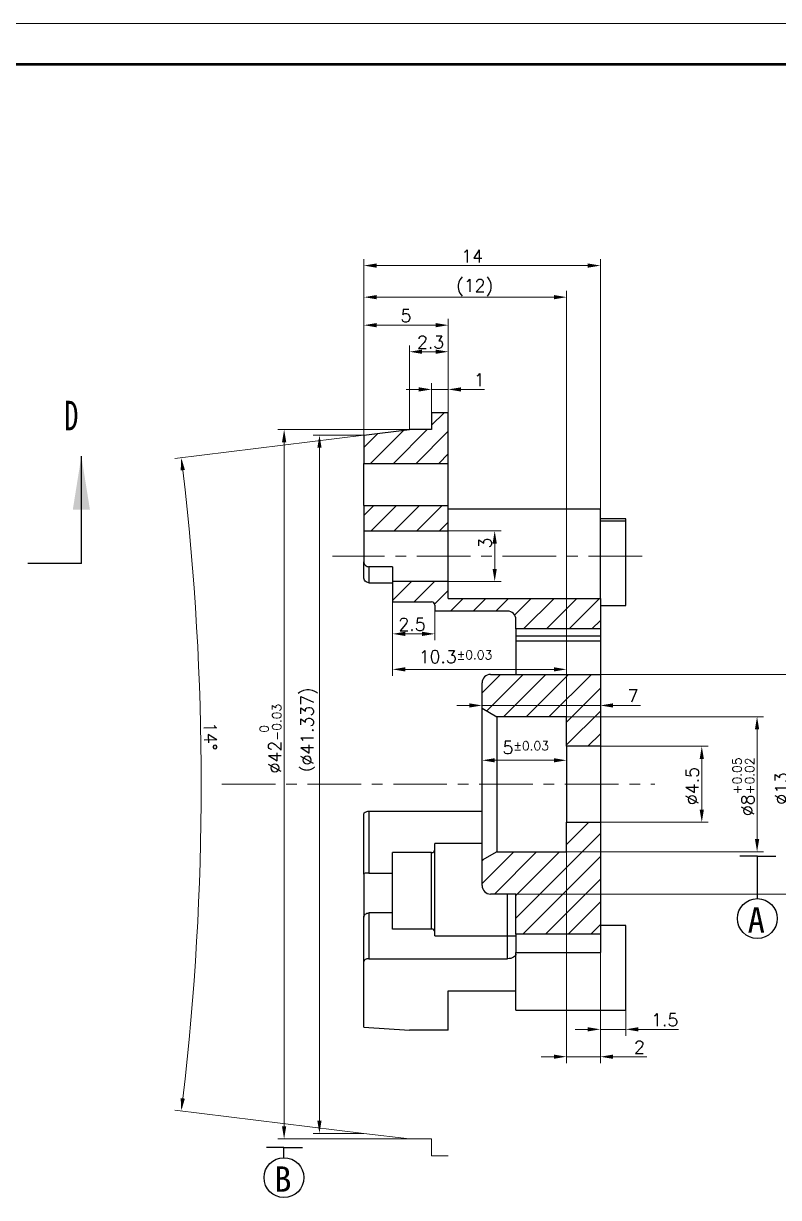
# Model space of a CAD drawing. Header units: millimetres. Extents: x 2517 to 77584, y 486 to 45347.
# Drawn here: x 4100.2 to 4144.8, y 645.1 to 714.6 of the extents above; entities that cross this region are included whole.
import ezdxf

# ---------------------------------------------------------------- set-up
doc = ezdxf.new("R2010")
doc.units = ezdxf.units.MM
doc.linetypes.add('CENTER', pattern=[50.8, 31.75, -6.35, 6.35, -6.35])
doc.linetypes.add('DIVIDE', pattern=[31.75, 12.7, -6.35, 0, -6.35, 0, -6.35])
for name, color, linetype, lineweight in [('中心线', 1, 'CENTER', 9), ('双点划线', 5, 'DIVIDE', 9), ('填充', 3, 'Continuous', 9), ('实线', 7, 'Continuous', 25), ('尺寸标注', 2, 'Continuous', 9), ('引导线', 6, 'Continuous', 9), ('粗实线', 9, 'Continuous', 50)]:
    doc.layers.add(name, color=color, linetype=linetype, lineweight=lineweight)
doc.styles.add('SLDTEXTSTYLE4', font='TXT', dxfattribs={"width": 0.7})
doc.styles.add('st', font='txt.shx')
doc.styles.get("Standard").update_dxf_attribs({"font": 'simfang.ttf'})
doc.dimstyles.new('st0.3', dxfattribs={"dimscale": 0.3, "dimtxt": 2.5, "dimasz": 2.5, "dimexe": 1.25, "dimexo": 0, "dimtad": 1, "dimtoh": 1, "dimdec": 3, "dimdsep": 46, "dimtxsty": 'st', "dimcen": 0, "dimclrd": 256, "dimclre": 256, "dimclrt": 256, "dimadec": 4, "dimazin": 2, "dimtfac": 1, "dimtdec": 3, "dimtmove": 0, "dimatfit": 1, "dimfxl": 1, "dimlwd": -1, "dimlwe": -1, "dimarcsym": 0})
pattern_1 = [(45, (67.207, -420.279), (-0.6735192, 0.6735192), [])]

# ---------------------------------------------------------------- blocks, each defined once
blk = doc.blocks.new('*D220')
at = {"layer": 'Defpoints', "color": 0, "ltscale": 0.1, "transparency": 16777216}
for p in [(4134.299, 671.837), (4134.299, 667.337), (4140.303, 667.337)]:
    blk.add_point(p, dxfattribs=at)
at = {"layer": '尺寸标注', "ltscale": 0.1, "transparency": 16777216}
for p, q in [((4134.299, 671.837), (4140.678, 671.837)), ((4140.303, 671.087), (4140.303, 668.087)), ((4134.299, 667.337), (4140.678, 667.337))]:
    blk.add_line(p, q, dxfattribs=at)
for points in [[(4140.178, 671.087), (4140.428, 671.087), (4140.303, 671.837)], [(4140.178, 668.087), (4140.428, 668.087), (4140.303, 667.337)]]:
    blk.add_solid(points, dxfattribs=at)
at = {"layer": '尺寸标注', "ltscale": 0.1, "transparency": 16777216, "insert": (4139.74, 669.484), "char_height": 0.75, "attachment_point": 5, "rotation": 90, "style": 'st'}
blk.add_mtext('%%c4.5', dxfattribs=at)
blk = doc.blocks.new('*D221')
at = {"layer": 'Defpoints', "color": 0, "ltscale": 0.1, "transparency": 16777216}
for p in [(4132.299, 673.587), (4132.299, 665.587), (4143.575, 665.587)]:
    blk.add_point(p, dxfattribs=at)
at = {"layer": '尺寸标注', "ltscale": 0.1, "transparency": 16777216}
for p, q in [((4132.299, 673.587), (4143.95, 673.587)), ((4143.575, 672.837), (4143.575, 666.337)), ((4132.299, 665.587), (4143.95, 665.587))]:
    blk.add_line(p, q, dxfattribs=at)
for points in [[(4143.45, 672.837), (4143.7, 672.837), (4143.575, 673.587)], [(4143.45, 666.337), (4143.7, 666.337), (4143.575, 665.587)]]:
    blk.add_solid(points, dxfattribs=at)
at = {"layer": '尺寸标注', "ltscale": 0.1, "transparency": 16777216, "insert": (4142.766, 669.434), "char_height": 0.75, "attachment_point": 5, "rotation": 90, "style": 'st'}
blk.add_mtext('%%c8{}{\\H0.71x;\\C3;\\S+0.05^ +0.02;}', dxfattribs=at)
blk = doc.blocks.new('*D222')
at = {"layer": 'Defpoints', "color": 0, "ltscale": 0.1, "transparency": 16777216}
for p in [(4132.299, 665.587), (4134.299, 659.635), (4132.299, 653.457)]:
    blk.add_point(p, dxfattribs=at)
at = {"layer": '尺寸标注', "ltscale": 0.1, "transparency": 16777216}
for p, q in [((4132.299, 665.587), (4132.299, 653.082)), ((4134.299, 659.635), (4134.299, 653.082)), ((4131.549, 653.457), (4130.799, 653.457)), ((4132.299, 653.457), (4134.299, 653.457)), ((4135.049, 653.457), (4137.049, 653.457))]:
    blk.add_line(p, q, dxfattribs=at)
for points in [[(4131.549, 653.582), (4131.549, 653.332), (4132.299, 653.457)], [(4135.049, 653.582), (4135.049, 653.332), (4134.299, 653.457)]]:
    blk.add_solid(points, dxfattribs=at)
at = {"layer": '尺寸标注', "ltscale": 0.1, "transparency": 16777216, "insert": (4136.611, 654.02), "char_height": 0.75, "attachment_point": 5, "style": 'st'}
blk.add_mtext('2', dxfattribs=at)
blk = doc.blocks.new('*D223')
at = {"layer": 'Defpoints', "color": 0, "ltscale": 0.1, "transparency": 16777216}
for p in [(4134.299, 674.253), (4127.299, 674.087), (4134.299, 674.087)]:
    blk.add_point(p, dxfattribs=at)
at = {"layer": '尺寸标注', "ltscale": 0.1, "transparency": 16777216}
for p, q in [((4126.549, 674.253), (4125.799, 674.253)), ((4127.299, 674.087), (4127.299, 674.628)), ((4127.299, 674.253), (4134.299, 674.253)), ((4134.299, 674.087), (4134.299, 674.628)), ((4135.049, 674.253), (4136.674, 674.253))]:
    blk.add_line(p, q, dxfattribs=at)
for points in [[(4126.549, 674.378), (4126.549, 674.128), (4127.299, 674.253)], [(4135.049, 674.378), (4135.049, 674.128), (4134.299, 674.253)]]:
    blk.add_solid(points, dxfattribs=at)
at = {"layer": '尺寸标注', "ltscale": 0.1, "transparency": 16777216, "insert": (4136.236, 674.815), "char_height": 0.75, "attachment_point": 5, "style": 'st'}
blk.add_mtext('7', dxfattribs=at)
blk = doc.blocks.new('*D224')
at = {"layer": 'Defpoints', "color": 0, "ltscale": 0.1, "transparency": 16777216}
for p in [(4127.799, 676.087), (4127.799, 663.087), (4145.581, 663.087)]:
    blk.add_point(p, dxfattribs=at)
at = {"layer": '尺寸标注', "ltscale": 0.1, "transparency": 16777216}
for p, q in [((4127.799, 676.087), (4145.956, 676.087)), ((4145.581, 675.337), (4145.581, 663.837)), ((4127.799, 663.087), (4145.956, 663.087))]:
    blk.add_line(p, q, dxfattribs=at)
for points in [[(4145.456, 675.337), (4145.706, 675.337), (4145.581, 676.087)], [(4145.456, 663.837), (4145.706, 663.837), (4145.581, 663.087)]]:
    blk.add_solid(points, dxfattribs=at)
at = {"layer": '尺寸标注', "ltscale": 0.1, "transparency": 16777216, "insert": (4145.018, 669.337), "char_height": 0.75, "attachment_point": 5, "rotation": 90, "style": 'st'}
blk.add_mtext('%%c13', dxfattribs=at)
blk = doc.blocks.new('*D225')
at = {"layer": 'Defpoints', "color": 0, "ltscale": 0.1, "transparency": 16777216}
for p in [(4127.299, 672.587), (4132.299, 671.837), (4127.299, 671.006)]:
    blk.add_point(p, dxfattribs=at)
at = {"layer": '尺寸标注', "ltscale": 0.1, "transparency": 16777216}
for p, q in [((4127.299, 672.587), (4127.299, 670.631)), ((4132.299, 671.837), (4132.299, 670.631)), ((4131.549, 671.006), (4128.049, 671.006))]:
    blk.add_line(p, q, dxfattribs=at)
for points in [[(4128.049, 671.131), (4128.049, 670.881), (4127.299, 671.006)], [(4131.549, 671.131), (4131.549, 670.881), (4132.299, 671.006)]]:
    blk.add_solid(points, dxfattribs=at)
at = {"layer": '尺寸标注', "ltscale": 0.1, "transparency": 16777216, "insert": (4129.882, 671.756), "char_height": 0.75, "attachment_point": 5, "style": 'st'}
blk.add_mtext('5{}{\\A0;{\\H1.5x;}{\\A2;\\H0.71x;\\C3;%%p0.03}}', dxfattribs=at)
blk = doc.blocks.new('*D226')
at = {"layer": 'Defpoints', "color": 0, "ltscale": 0.1, "transparency": 16777216}
for p in [(4121.999, 680.387), (4132.299, 676.389), (4132.299, 673.587)]:
    blk.add_point(p, dxfattribs=at)
at = {"layer": '尺寸标注', "ltscale": 0.1, "transparency": 16777216}
for p, q in [((4121.999, 680.387), (4121.999, 676.014)), ((4122.749, 676.389), (4131.549, 676.389)), ((4132.299, 673.587), (4132.299, 676.764))]:
    blk.add_line(p, q, dxfattribs=at)
for points in [[(4122.749, 676.514), (4122.749, 676.264), (4121.999, 676.389)], [(4131.549, 676.514), (4131.549, 676.264), (4132.299, 676.389)]]:
    blk.add_solid(points, dxfattribs=at)
at = {"layer": '尺寸标注', "ltscale": 0.1, "transparency": 16777216, "insert": (4125.725, 677.139), "char_height": 0.75, "attachment_point": 5, "style": 'st'}
blk.add_mtext('10.3{}{\\A0;{\\H1.5x;}{\\A2;\\H0.71x;\\C3;%%p0.03}}', dxfattribs=at)
blk = doc.blocks.new('*D228')
at = {"layer": 'Defpoints', "color": 0, "ltscale": 0.1, "transparency": 16777216}
for p in [(4115.581, 690.587), (4122.999, 690.587), (4122.999, 648.587)]:
    blk.add_point(p, dxfattribs=at)
at = {"layer": '尺寸标注', "ltscale": 0.1, "transparency": 16777216}
for p, q in [((4122.999, 690.587), (4115.206, 690.587)), ((4115.581, 649.337), (4115.581, 689.837)), ((4122.999, 648.587), (4115.206, 648.587))]:
    blk.add_line(p, q, dxfattribs=at)
for points in [[(4115.456, 689.837), (4115.706, 689.837), (4115.581, 690.587)], [(4115.456, 649.337), (4115.706, 649.337), (4115.581, 648.587)]]:
    blk.add_solid(points, dxfattribs=at)
at = {"layer": '尺寸标注', "ltscale": 0.1, "transparency": 16777216, "insert": (4114.772, 672.29), "char_height": 0.75, "attachment_point": 5, "rotation": 90, "style": 'st'}
blk.add_mtext('%%c42{}{\\H0.71x;\\C3;\\S 0^ -0.03;}', dxfattribs=at)
blk = doc.blocks.new('*D229')
at = {"layer": 'Defpoints', "color": 0, "ltscale": 0.1, "transparency": 16777216}
for p in [(4117.672, 690.256), (4120.299, 690.256), (4120.299, 648.919)]:
    blk.add_point(p, dxfattribs=at)
at = {"layer": '尺寸标注', "ltscale": 0.1, "transparency": 16777216}
for p, q in [((4120.299, 690.256), (4117.297, 690.256)), ((4117.672, 649.669), (4117.672, 689.506)), ((4120.299, 648.919), (4117.297, 648.919))]:
    blk.add_line(p, q, dxfattribs=at)
for points in [[(4117.547, 689.506), (4117.797, 689.506), (4117.672, 690.256)], [(4117.547, 649.669), (4117.797, 649.669), (4117.672, 648.919)]]:
    blk.add_solid(points, dxfattribs=at)
at = {"layer": '尺寸标注', "ltscale": 0.1, "transparency": 16777216, "insert": (4117.064, 672.499), "char_height": 0.75, "attachment_point": 5, "rotation": 90, "style": 'st'}
blk.add_mtext('（%%c41.337)', dxfattribs=at)
blk = doc.blocks.new('*D230')
at = {"layer": 'Defpoints', "color": 0, "ltscale": 0.1, "transparency": 16777216}
for p in [(4120.299, 690.256), (4122.999, 690.587), (4110.544, 663.126), (4120.299, 648.919), (4122.999, 648.587)]:
    blk.add_point(p, dxfattribs=at)
at = {"layer": '尺寸标注', "ltscale": 0.1, "transparency": 16777216}
for p, q in [((4120.299, 690.256), (4109.12, 688.883)), ((4120.299, 648.919), (4109.12, 650.291))]:
    blk.add_line(p, q, dxfattribs=at)
blk.add_arc((3951.967, 669.587), 158.708, 353.27076, 6.72924, dxfattribs=at)
for points in [[(4109.458, 688.169), (4109.706, 688.199), (4109.493, 688.929)], [(4109.706, 650.975), (4109.458, 651.005), (4109.493, 650.246)]]:
    blk.add_solid(points, dxfattribs=at)
at = {"layer": '尺寸标注', "ltscale": 0.1, "transparency": 16777216, "insert": (4111.213, 672.43), "char_height": 0.75, "attachment_point": 5, "rotation": 271.02289, "style": 'st'}
blk.add_mtext('14°', dxfattribs=at)
blk = doc.blocks.new('*D246')
at = {"layer": 'Defpoints', "color": 0, "ltscale": 0.1, "transparency": 16777216}
for p in [(4121.999, 680.387), (4124.499, 679.837), (4124.499, 678.491)]:
    blk.add_point(p, dxfattribs=at)
at = {"layer": '尺寸标注', "ltscale": 0.1, "transparency": 16777216}
for p, q in [((4121.999, 680.387), (4121.999, 678.116)), ((4124.499, 679.837), (4124.499, 678.116)), ((4122.749, 678.491), (4123.749, 678.491))]:
    blk.add_line(p, q, dxfattribs=at)
for points in [[(4122.749, 678.616), (4122.749, 678.366), (4121.999, 678.491)], [(4123.749, 678.616), (4123.749, 678.366), (4124.499, 678.491)]]:
    blk.add_solid(points, dxfattribs=at)
at = {"layer": '尺寸标注', "ltscale": 0.1, "transparency": 16777216, "insert": (4123.152, 679.054), "char_height": 0.75, "attachment_point": 5, "style": 'st'}
blk.add_mtext('2.5', dxfattribs=at)
blk = doc.blocks.new('*D250')
at = {"layer": 'Defpoints', "color": 0, "ltscale": 0.1, "transparency": 16777216}
for p in [(4125.299, 684.587), (4125.299, 681.587), (4128.044, 681.587)]:
    blk.add_point(p, dxfattribs=at)
at = {"layer": '尺寸标注', "ltscale": 0.1, "transparency": 16777216}
for p, q in [((4125.299, 684.587), (4128.419, 684.587)), ((4128.044, 683.837), (4128.044, 682.337)), ((4125.299, 681.587), (4128.419, 681.587))]:
    blk.add_line(p, q, dxfattribs=at)
for points in [[(4127.919, 683.837), (4128.169, 683.837), (4128.044, 684.587)], [(4127.919, 682.337), (4128.169, 682.337), (4128.044, 681.587)]]:
    blk.add_solid(points, dxfattribs=at)
at = {"layer": '尺寸标注', "ltscale": 0.1, "transparency": 16777216, "insert": (4127.482, 683.864), "char_height": 0.75, "attachment_point": 5, "rotation": 90, "style": 'st'}
blk.add_mtext('3', dxfattribs=at)
blk = doc.blocks.new('*D257')
at = {"layer": 'Defpoints', "color": 0, "ltscale": 0.1, "transparency": 16777216}
for p in [(4124.299, 692.964), (4124.299, 691.587), (4125.299, 691.587)]:
    blk.add_point(p, dxfattribs=at)
at = {"layer": '尺寸标注', "ltscale": 0.1, "transparency": 16777216}
for p, q in [((4124.299, 691.587), (4124.299, 693.339)), ((4125.299, 691.587), (4125.299, 693.339)), ((4123.549, 692.964), (4122.799, 692.964)), ((4124.299, 692.964), (4125.299, 692.964)), ((4126.049, 692.964), (4127.441, 692.964))]:
    blk.add_line(p, q, dxfattribs=at)
for points in [[(4123.549, 693.089), (4123.549, 692.839), (4124.299, 692.964)], [(4126.049, 693.089), (4126.049, 692.839), (4125.299, 692.964)]]:
    blk.add_solid(points, dxfattribs=at)
at = {"layer": '尺寸标注', "ltscale": 0.1, "transparency": 16777216, "insert": (4127.128, 693.527), "char_height": 0.75, "attachment_point": 5, "style": 'st'}
blk.add_mtext('1', dxfattribs=at)
blk = doc.blocks.new('*D258')
at = {"layer": 'Defpoints', "color": 0, "ltscale": 0.1, "transparency": 16777216}
for p in [(4122.999, 695.195), (4125.299, 691.587), (4122.999, 690.587)]:
    blk.add_point(p, dxfattribs=at)
at = {"layer": '尺寸标注', "ltscale": 0.1, "transparency": 16777216}
for p, q in [((4122.999, 690.587), (4122.999, 695.57)), ((4124.549, 695.195), (4123.749, 695.195)), ((4125.299, 691.587), (4125.299, 695.57))]:
    blk.add_line(p, q, dxfattribs=at)
for points in [[(4123.749, 695.32), (4123.749, 695.07), (4122.999, 695.195)], [(4124.549, 695.32), (4124.549, 695.07), (4125.299, 695.195)]]:
    blk.add_solid(points, dxfattribs=at)
at = {"layer": '尺寸标注', "ltscale": 0.1, "transparency": 16777216, "insert": (4124.25, 695.758), "char_height": 0.75, "attachment_point": 5, "style": 'st'}
blk.add_mtext('2.3', dxfattribs=at)
blk = doc.blocks.new('*D259')
at = {"layer": 'Defpoints', "color": 0, "ltscale": 0.1, "transparency": 16777216}
for p in [(4120.299, 698.426), (4120.299, 690.256), (4132.299, 671.837)]:
    blk.add_point(p, dxfattribs=at)
at = {"layer": '尺寸标注', "ltscale": 0.1, "transparency": 16777216}
for p, q in [((4120.299, 690.256), (4120.299, 698.801)), ((4132.299, 671.837), (4132.299, 698.801)), ((4131.549, 698.426), (4121.049, 698.426))]:
    blk.add_line(p, q, dxfattribs=at)
for points in [[(4121.049, 698.551), (4121.049, 698.301), (4120.299, 698.426)], [(4131.549, 698.551), (4131.549, 698.301), (4132.299, 698.426)]]:
    blk.add_solid(points, dxfattribs=at)
at = {"layer": '尺寸标注', "ltscale": 0.1, "transparency": 16777216, "insert": (4126.856, 698.989), "char_height": 0.75, "attachment_point": 5, "style": 'st'}
blk.add_mtext('(12)', dxfattribs=at)
blk = doc.blocks.new('*D260')
at = {"layer": 'Defpoints', "color": 0, "ltscale": 0.1, "transparency": 16777216}
for p in [(4134.299, 700.296), (4120.299, 690.256), (4134.299, 685.897)]:
    blk.add_point(p, dxfattribs=at)
at = {"layer": '尺寸标注', "ltscale": 0.1, "transparency": 16777216}
for p, q in [((4120.299, 690.256), (4120.299, 700.671)), ((4134.299, 685.897), (4134.299, 700.671)), ((4121.049, 700.296), (4133.549, 700.296))]:
    blk.add_line(p, q, dxfattribs=at)
for points in [[(4121.049, 700.421), (4121.049, 700.171), (4120.299, 700.296)], [(4133.549, 700.421), (4133.549, 700.171), (4134.299, 700.296)]]:
    blk.add_solid(points, dxfattribs=at)
at = {"layer": '尺寸标注', "ltscale": 0.1, "transparency": 16777216, "insert": (4126.712, 700.859), "char_height": 0.75, "attachment_point": 5, "style": 'st'}
blk.add_mtext('14', dxfattribs=at)
blk = doc.blocks.new('*D261')
at = {"layer": 'Defpoints', "color": 0, "ltscale": 0.1, "transparency": 16777216}
for p in [(4134.299, 659.635), (4135.799, 656.219), (4134.299, 655.076)]:
    blk.add_point(p, dxfattribs=at)
at = {"layer": '尺寸标注', "ltscale": 0.1, "transparency": 16777216}
for p, q in [((4134.299, 659.635), (4134.299, 654.701)), ((4135.799, 656.219), (4135.799, 654.701)), ((4133.549, 655.076), (4132.799, 655.076)), ((4134.299, 655.076), (4135.799, 655.076)), ((4136.549, 655.076), (4138.924, 655.076))]:
    blk.add_line(p, q, dxfattribs=at)
for points in [[(4133.549, 655.201), (4133.549, 654.951), (4134.299, 655.076)], [(4136.549, 655.201), (4136.549, 654.951), (4135.799, 655.076)]]:
    blk.add_solid(points, dxfattribs=at)
at = {"layer": '尺寸标注', "ltscale": 0.1, "transparency": 16777216, "insert": (4138.111, 655.638), "char_height": 0.75, "attachment_point": 5, "style": 'st'}
blk.add_mtext('1.5', dxfattribs=at)
blk = doc.blocks.new('*D280')
at = {"layer": 'Defpoints', "color": 0, "ltscale": 0.1, "transparency": 16777216}
for p in [(4120.299, 696.767), (4125.299, 691.587), (4120.299, 690.256)]:
    blk.add_point(p, dxfattribs=at)
at = {"layer": '尺寸标注', "ltscale": 0.1, "transparency": 16777216}
for p, q in [((4120.299, 690.256), (4120.299, 697.142)), ((4124.549, 696.767), (4121.049, 696.767)), ((4125.299, 691.587), (4125.299, 697.142))]:
    blk.add_line(p, q, dxfattribs=at)
for points in [[(4121.049, 696.892), (4121.049, 696.642), (4120.299, 696.767)], [(4124.549, 696.892), (4124.549, 696.642), (4125.299, 696.767)]]:
    blk.add_solid(points, dxfattribs=at)
at = {"layer": '尺寸标注', "ltscale": 0.1, "transparency": 16777216, "insert": (4122.792, 697.33), "char_height": 0.75, "attachment_point": 5, "style": 'st'}
blk.add_mtext('5', dxfattribs=at)

msp = doc.modelspace()

# ---------------------------------------------------------------- hatches: boundary and pattern name
at = {"layer": '填充'}
h = msp.add_hatch(dxfattribs=at)
h.set_pattern_fill('ANSI31', color=256, scale=0.3, style=0)
h.set_pattern_definition(pattern_1)
h.paths.add_polyline_path([(4120.2986, 688.5872), (4125.2986, 688.5872), (4125.2986, 691.5872), (4124.2986, 691.5872), (4124.2986, 690.5872), (4122.9986, 690.5872), (4120.2986, 690.2557)], flags=0)
h = msp.add_hatch(dxfattribs=at)
h.set_pattern_fill('ANSI31', color=256, scale=0.3, style=0)
h.set_pattern_definition(pattern_1)
h.paths.add_polyline_path([(4125.2986, 686.0872), (4120.2986, 686.0872), (4120.2986, 684.5872), (4125.2986, 684.5872)], flags=0)
h = msp.add_hatch(dxfattribs=at)
h.set_pattern_fill('ANSI31', color=256, scale=0.3, style=0)
h.set_pattern_definition(pattern_1)
edge = h.paths.add_edge_path(flags=0)
edge.add_line((4129.2986, 678.7872), (4134.2986, 678.7872))
edge.add_line((4134.2986, 678.7872), (4134.2986, 680.5872))
edge.add_line((4134.2986, 680.5872), (4125.2986, 680.5872))
edge.add_line((4125.2986, 680.5872), (4125.2986, 681.5872))
edge.add_line((4125.2986, 681.5872), (4121.9986, 681.5872))
edge.add_line((4121.9986, 681.5872), (4121.9986, 680.3872))
edge.add_line((4121.9986, 680.3872), (4124.2986, 680.3872))
edge.add_arc((4124.2986, 680.1872), 0.2, 0, 90, ccw=False)
edge.add_line((4124.4986, 680.1872), (4124.4986, 679.8372))
edge.add_line((4124.4986, 679.8372), (4128.7986, 679.8372))
edge.add_arc((4128.7986, 679.3372), 0.5, 0, 90, ccw=False)
edge.add_line((4129.2986, 679.3372), (4129.2986, 678.7872))
h = msp.add_hatch(dxfattribs=at)
h.set_pattern_fill('ANSI31', color=256, scale=0.3, style=0)
h.set_pattern_definition([(45, (67.207, -420.254), (-0.6735192, 0.6735192), [])])
edge = h.paths.add_edge_path()
edge.add_line((4134.2986, 671.8435), (4134.2986, 676.0872))
edge.add_line((4134.2986, 676.0872), (4127.7986, 676.0872))
edge.add_arc((4127.9109, 675.4139), 0.6826, 99.473255, 206.227382)
edge.add_line((4127.2986, 675.1122), (4127.2986, 674.0872))
edge.add_line((4127.2986, 674.0872), (4128.1646, 673.5872))
edge.add_line((4128.1646, 673.5872), (4132.2986, 673.5747))
edge.add_line((4132.2986, 673.5747), (4132.2986, 671.831))
edge.add_line((4132.2986, 671.831), (4134.2986, 671.8435))
h = msp.add_hatch(dxfattribs=at)
h.set_pattern_fill('ANSI31', color=256, scale=0.3, style=0)
h.set_pattern_definition([(45, (67.207, -420.779), (-0.6735192, 0.6735192), [])])
edge = h.paths.add_edge_path()
edge.add_line((4129.2986, 660.7197), (4134.2986, 660.7197))
edge.add_line((4134.2986, 660.7197), (4134.2986, 667.3372))
edge.add_line((4134.2986, 667.3372), (4132.2986, 667.3372))
edge.add_line((4132.2986, 667.3372), (4132.2986, 665.5872))
edge.add_line((4132.2986, 665.5872), (4128.1646, 665.5872))
edge.add_line((4128.1646, 665.5872), (4127.2986, 665.0872))
edge.add_line((4127.2986, 665.0872), (4127.2986, 663.5872))
edge.add_arc((4127.7986, 663.5872), 0.5, 180, 270)
edge.add_line((4127.7986, 663.0872), (4129.2986, 663.0872))
edge.add_line((4129.2986, 663.0872), (4129.2986, 660.7197))

# ---------------------------------------------------------------- linework, layer by layer
at = {"layer": '中心线', "ltscale": 0.1}
for p, q in [((4136.771, 683.0872), (4118.437, 683.0872)), ((4111.886, 669.5872), (4137.5248, 669.5872))]:
    msp.add_line(p, q, dxfattribs=at)
at = {"layer": '双点划线'}
for p, q in [((4120.2986, 648.9187), (4122.9986, 648.5872)), ((4124.2986, 648.5872), (4122.9986, 648.5872)), ((4124.2986, 647.5872), (4124.2986, 648.5872)), ((4125.2986, 647.5872), (4124.2986, 647.5872))]:
    msp.add_line(p, q, dxfattribs=at)
at = {"layer": '实线'}
for p, q in [((4124.2986, 691.5872), (4124.2986, 690.5872)), ((4125.2986, 691.5872), (4124.2986, 691.5872)), ((4125.2986, 688.5872), (4125.2986, 691.5872)), ((4120.2986, 690.2557), (4122.9986, 690.5872)), ((4120.2986, 690.2557), (4120.2986, 688.5872)), ((4124.2986, 690.5872), (4122.9986, 690.5872)), ((4103.5794, 682.6639), (4103.5794, 689.0139)), ((4120.2986, 688.5872), (4125.2986, 688.5872)), ((4120.2986, 688.3872), (4120.2986, 688.5872)), ((4120.2986, 686.0914), (4120.2986, 688.3872)), ((4125.2986, 688.3872), (4125.2986, 688.5872)), ((4125.2986, 686.0914), (4125.2986, 688.3872)), ((4120.2986, 686.0914), (4125.2986, 686.0914)), ((4120.2986, 686.0872), (4120.2986, 686.0914)), ((4120.2986, 686.0872), (4120.2986, 684.5872)), ((4120.2986, 686.0872), (4125.2986, 686.0872)), ((4125.2986, 686.0914), (4125.2986, 686.0872)), ((4125.2986, 684.5872), (4125.2986, 686.0872)), ((4125.2986, 685.8967), (4134.2986, 685.8967)), ((4134.2986, 683.0872), (4134.2986, 685.8967)), ((4135.7986, 685.3114), (4134.2986, 685.3114)), ((4135.7986, 685.1639), (4134.2986, 685.1639)), ((4135.7986, 685.1639), (4135.7986, 685.3114)), ((4135.7986, 680.1639), (4135.7986, 685.1639)), ((4120.2986, 684.5872), (4125.2986, 684.5872)), ((4120.2986, 684.5872), (4120.2986, 682.7562)), ((4125.2986, 681.5872), (4125.2986, 684.5872)), ((4103.5794, 682.6639), (4100.4044, 682.6639)), ((4120.2986, 681.8409), (4120.2986, 682.7562)), ((4134.2986, 680.5872), (4134.2986, 683.0872)), ((4121.9986, 682.4651), (4120.5986, 682.4651)), ((4120.5986, 682.4651), (4120.5986, 681.5159)), ((4121.9986, 682.4651), (4121.9986, 681.5872)), ((4120.5986, 681.5159), (4121.9986, 681.5159)), ((4121.9986, 681.5872), (4121.9986, 680.3872)), ((4125.2986, 681.5872), (4121.9986, 681.5872)), ((4125.2986, 680.5872), (4125.2986, 681.5872)), ((4125.2986, 680.5872), (4134.2986, 680.5872)), ((4134.2986, 680.5872), (4134.2986, 678.7872)), ((4121.9986, 680.3872), (4124.2986, 680.3872)), ((4124.4986, 680.1872), (4124.4986, 679.8372)), ((4128.7986, 679.8372), (4124.4986, 679.8372)), ((4134.2986, 680.1639), (4135.7986, 680.1639)), ((4129.2986, 678.7872), (4129.2986, 679.3372)), ((4134.2986, 678.7872), (4129.2986, 678.7872)), ((4129.2986, 678.7872), (4129.2986, 678.3537)), ((4134.2986, 678.7872), (4134.2986, 678.3537)), ((4134.2986, 678.3537), (4129.2986, 678.3537)), ((4129.2986, 678.3537), (4129.2986, 678.0678)), ((4134.2986, 678.0678), (4129.2986, 678.0678)), ((4129.2986, 678.0678), (4129.2986, 676.0872)), ((4134.2986, 678.3537), (4134.2986, 678.0678)), ((4134.2986, 678.0678), (4134.2986, 676.0872)), ((4127.7986, 676.0872), (4134.2986, 676.0872)), ((4134.2986, 676.0872), (4134.2986, 671.8372)), ((4127.2986, 674.0872), (4127.2986, 675.5872)), ((4127.2986, 674.0872), (4128.1646, 673.5872)), ((4127.2986, 665.0872), (4127.2986, 674.0872)), ((4132.2986, 673.5872), (4128.1646, 673.5872)), ((4128.1646, 673.5872), (4128.1646, 665.5872)), ((4132.2986, 671.8372), (4132.2986, 673.5872)), ((4134.2986, 671.8372), (4132.2986, 671.8372)), ((4132.2986, 671.8372), (4132.2986, 667.3372)), ((4134.2986, 671.8372), (4134.2986, 667.3372)), ((4120.2986, 664.2697), (4120.2986, 667.8259)), ((4120.5986, 667.9884), (4120.5986, 664.3303)), ((4120.5986, 667.9884), (4127.2986, 667.9884)), ((4132.2986, 667.3372), (4134.2986, 667.3372)), ((4132.2986, 665.5872), (4132.2986, 667.3372)), ((4134.2986, 667.3372), (4134.2986, 660.7197)), ((4127.2986, 666.0872), (4124.4986, 666.0872)), ((4124.4986, 660.6053), (4124.4986, 666.0872)), ((4124.2986, 665.5372), (4121.9986, 665.5372)), ((4121.9986, 661.0107), (4121.9986, 665.5372)), ((4124.2986, 661.0107), (4124.2986, 665.5372)), ((4128.1646, 665.5872), (4127.2986, 665.0872)), ((4128.1646, 665.5872), (4132.2986, 665.5872)), ((4127.2986, 663.5872), (4127.2986, 665.0872)), ((4120.2986, 664.2697), (4120.2986, 661.7269)), ((4120.5986, 664.3303), (4121.9986, 664.3303)), ((4129.2986, 663.0872), (4127.7986, 663.0872)), ((4128.7986, 660.6053), (4128.7986, 663.0872)), ((4129.2986, 660.7197), (4129.2986, 663.0872)), ((4120.5986, 661.9662), (4120.5986, 659.2574)), ((4121.9986, 661.9662), (4120.5986, 661.9662)), ((4120.2986, 659.0949), (4120.2986, 661.7357)), ((4135.7986, 661.2187), (4134.2986, 661.2187)), ((4135.7986, 656.2187), (4135.7986, 661.2187)), ((4124.2986, 661.0107), (4121.9986, 661.0107)), ((4124.4986, 660.6053), (4128.7986, 660.6053)), ((4128.7986, 659.2574), (4128.7986, 660.6053)), ((4134.2986, 660.7197), (4129.2986, 660.7197)), ((4129.2986, 660.7197), (4129.2986, 659.6345)), ((4134.2986, 660.7197), (4134.2986, 659.6345)), ((4120.2986, 655.1996), (4120.2986, 659.0949)), ((4120.5986, 659.2574), (4128.7986, 659.2574)), ((4129.2986, 659.6345), (4134.2986, 659.6345)), ((4129.2986, 656.2187), (4129.2986, 659.6345)), ((4125.2986, 657.3662), (4129.2986, 657.3662)), ((4125.2986, 655.0287), (4125.2986, 657.3662)), ((4129.2986, 656.2187), (4135.7986, 656.2187)), ((4120.2986, 655.1996), (4122.9986, 655.0287)), ((4125.2986, 655.0287), (4122.9986, 655.0287))]:
    msp.add_line(p, q, dxfattribs=at)
at = {"layer": '实线', "color": 1, "ltscale": 0.1}
for p, q in [((4143.591, 665.3325), (4142.5629, 665.3325)), ((4143.591, 662.816), (4143.591, 665.3325)), ((4143.591, 665.3325), (4144.6864, 665.3325)), ((4115.5696, 648.0908), (4114.5416, 648.0908)), ((4115.5696, 647.4758), (4115.5696, 648.0908)), ((4115.5696, 648.0908), (4116.665, 648.0908))]:
    msp.add_line(p, q, dxfattribs=at)
for centre in [(4143.591, 661.6379), (4115.5696, 646.2977)]:
    msp.add_circle(centre, 1.1781, dxfattribs=at)
at = {"layer": '实线'}
for centre, radius, start, end in [((4124.2986, 680.1872), 0.2, 0, 90), ((4128.7986, 679.3372), 0.5, 0, 90), ((4127.7986, 675.5872), 0.5, 90, 180), ((4124.2986, 665.7372), 0.2, 270, 0), ((4127.7986, 663.5872), 0.5, 180, 270)]:
    msp.add_arc(centre, radius, start, end, dxfattribs=at)
for points, knots in [([(4120.2986, 682.7562), (4120.2986, 682.678), (4120.331, 682.6035), (4120.4407, 682.497), (4120.5184, 682.4651), (4120.5986, 682.4651)], [0, 0, 0, 0, 0.5, 0.5, 1, 1, 1, 1]), ([(4120.5986, 681.5159), (4120.516, 681.5159), (4120.4365, 681.5547), (4120.3283, 681.6767), (4120.2986, 681.7585), (4120.2986, 681.8409)], [0, 0, 0, 0, 0.5, 0.5, 1, 1, 1, 1]), ([(4120.2986, 667.8259), (4120.2986, 667.8672), (4120.3277, 667.9076), (4120.4367, 667.9691), (4120.5158, 667.9884), (4120.5986, 667.9884)], [0, 0, 0, 0, 0.5, 0.5, 1, 1, 1, 1]), ([(4120.5986, 664.3303), (4120.5184, 664.3303), (4120.4408, 664.3276), (4120.3311, 664.3097), (4120.2986, 664.2935), (4120.2986, 664.2697)], [0, 0, 0, 0, 0.5, 0.5, 1, 1, 1, 1]), ([(4120.2986, 661.7357), (4120.2986, 661.7901), (4120.331, 661.8485), (4120.4407, 661.9371), (4120.5184, 661.9662), (4120.5986, 661.9662)], [0, 0, 0, 0, 0.5, 0.5, 1, 1, 1, 1]), ([(4124.4986, 660.8613), (4124.4986, 660.9004), (4124.477, 660.9389), (4124.4033, 660.9943), (4124.3515, 661.0107), (4124.2986, 661.0107)], [0, 0, 0, 0, 0.5, 0.5, 1, 1, 1, 1]), ([(4128.7986, 660.6053), (4128.8768, 660.6053), (4128.9523, 660.6054), (4129.081, 660.6066), (4129.1339, 660.6078), (4129.2597, 660.6147), (4129.2986, 660.6238), (4129.2986, 660.6372)], [0, 0, 0, 0, 0.25, 0.25, 0.5, 0.5, 1, 1, 1, 1]), ([(4120.5986, 659.2574), (4120.516, 659.2574), (4120.4365, 659.238), (4120.3283, 659.177), (4120.2986, 659.1361), (4120.2986, 659.0949)], [0, 0, 0, 0, 0.5, 0.5, 1, 1, 1, 1]), ([(4129.2986, 659.5298), (4129.2986, 659.4608), (4129.2508, 659.393), (4129.0692, 659.2897), (4128.937, 659.2574), (4128.7986, 659.2574)], [0, 0, 0, 0, 0.5, 0.5, 1, 1, 1, 1])]:
    msp.add_open_spline(points, degree=3, knots=knots, dxfattribs=at)
msp.add_solid([(4103.5794, 689.0139), (4103.0714, 685.8389), (4104.0874, 685.8389)], dxfattribs=at)
at = {"layer": '引导线'}
msp.add_line((4032.1107, 714.6299), (4233.7268, 714.6299), dxfattribs=at)
at = {"layer": '粗实线'}
msp.add_line((4044.1116, 712.2297), (4231.3266, 712.2297), dxfattribs=at)

# ---------------------------------------------------------------- texts
at = {"layer": '实线', "insert": (4102.5702, 692.2912), "char_height": 1.75, "attachment_point": 1, "style": 'SLDTEXTSTYLE4'}
msp.add_mtext('D', dxfattribs=at)
at = {"layer": '实线', "color": 1, "char_height": 1.5, "width": 2.977465, "attachment_point": 5}
for s, insert in [('A', (4143.5283, 661.5537)), ('B', (4115.5069, 646.2135))]:
    msp.add_mtext(s, dxfattribs=dict(at, insert=insert))

# ---------------------------------------------------------------- dimensions: what is measured, and where the dimension line sits
at = {"layer": '尺寸标注', "ltscale": 0.1}
for base, p1, p2, picture, middle in [((4134.2986, 700.2962), (4120.2986, 690.2557), (4134.2986, 685.8967), '*D260', (4126.7121, 700.2962)), ((4120.2986, 696.7673), (4125.2986, 691.5872), (4120.2986, 690.2557), '*D280', (4122.7918, 696.7673)), ((4122.9986, 695.1952), (4125.2986, 691.5872), (4122.9986, 690.5872), '*D258', (4124.2499, 695.1952)), ((4124.2986, 692.9644), (4125.2986, 691.5872), (4124.2986, 691.5872), '*D257', (4127.1284, 692.9644)), ((4124.4986, 678.491), (4121.9986, 680.3872), (4124.4986, 679.8372), '*D246', (4123.1524, 678.491)), ((4134.2986, 674.2526), (4127.2986, 674.0872), (4134.2986, 674.0872), '*D223', (4136.2361, 674.2526)), ((4132.2986, 653.457), (4134.2986, 659.6345), (4132.2986, 665.5872), '*D222', (4136.6111, 653.457)), ((4134.2986, 655.0755), (4135.7986, 656.2187), (4134.2986, 659.6345), '*D261', (4138.1111, 655.0755))]:
    dim = msp.add_linear_dim(base=base, p1=p1, p2=p2, dimstyle='st0.3', dxfattribs=at)
    dim.commit()
    dim.dimension.update_dxf_attribs({"geometry": picture, "text_midpoint": middle, "dimtype": 160})
dim = msp.add_linear_dim(base=(4120.2986, 698.4261), p1=(4132.2986, 671.8372), p2=(4120.2986, 690.2557), text='(<>)', dimstyle='st0.3', dxfattribs=at)
dim.commit()
dim.dimension.update_dxf_attribs({"geometry": '*D259', "text_midpoint": (4126.8561, 698.4261), "dimtype": 160})
dim = msp.add_angular_dim_2l(base=(4110.544033, 663.125716), line1=((4120.298566, 648.918741), (4122.998566, 648.587223)), line2=((4120.298566, 690.255705), (4122.998566, 690.587223)), dimstyle='st0.3', dxfattribs=at)
dim.commit()
dim.dimension.update_dxf_attribs({"geometry": '*D230', "text_midpoint": (4110.650331, 672.420458), "dimtype": 162})
for base, p1, p2, text, override, picture, middle in [((4115.5812, 690.5872), (4122.9986, 648.5872), (4122.9986, 690.5872), '%%c<>{}{\\H0.71x;\\C3;\\S 0^ -0.03;}', {"dimtp": 0, "dimtm": 0.03, "dimtdec": 3, "dimtzin": 8}, '*D228', (4115.5812, 672.29)), ((4143.5747, 665.5872), (4132.2986, 673.5872), (4132.2986, 665.5872), '%%c<>{}{\\H0.71x;\\C3;\\S+0.05^ +0.02;}', {"dimtp": 0.05, "dimtm": -0.02, "dimtdec": 3, "dimtzin": 8}, '*D221', (4143.5747, 669.4342))]:
    dim = msp.add_linear_dim(base=base, p1=p1, p2=p2, angle=90, text=text, dimstyle='st0.3', override=override, dxfattribs=at)
    dim.commit()
    dim.dimension.update_dxf_attribs({"geometry": picture, "text_midpoint": middle, "dimtype": 160})
for base, p1, p2, text, picture, middle in [((4117.6723, 690.2557), (4120.2986, 648.9187), (4120.2986, 690.2557), '（%%c<>)', '*D229', (4117.6723, 672.4993)), ((4145.5806, 663.0872), (4127.7986, 676.0872), (4127.7986, 663.0872), '%%c<>', '*D224', (4145.5806, 669.337)), ((4140.3027, 667.3372), (4134.2986, 671.8372), (4134.2986, 667.3372), '%%c<>', '*D220', (4140.3027, 669.4841))]:
    dim = msp.add_linear_dim(base=base, p1=p1, p2=p2, angle=90, text=text, dimstyle='st0.3', dxfattribs=at)
    dim.commit()
    dim.dimension.update_dxf_attribs({"geometry": picture, "text_midpoint": middle, "dimtype": 160})
dim = msp.add_linear_dim(base=(4128.0443, 681.5872), p1=(4125.2986, 684.5872), p2=(4125.2986, 681.5872), angle=90, dimstyle='st0.3', dxfattribs=at)
dim.commit()
dim.dimension.update_dxf_attribs({"geometry": '*D250', "text_midpoint": (4128.0443, 683.8641), "dimtype": 160})
for base, p1, p2, picture, middle in [((4132.2986, 676.3894), (4121.9986, 680.3872), (4132.2986, 673.5872), '*D226', (4125.7248, 676.3894)), ((4127.2986, 671.006), (4132.2986, 671.8372), (4127.2986, 672.5872), '*D225', (4129.8821, 671.006))]:
    dim = msp.add_linear_dim(base=base, p1=p1, p2=p2, text='<>{}{\\A0;{\\H1.5x;}{\\A2;\\H0.71x;\\C3;%%p0.03}}', dimstyle='st0.3', override={"dimtp": 0.03, "dimtm": 0.03, "dimtdec": 3, "dimtzin": 8}, dxfattribs=at)
    dim.commit()
    dim.dimension.update_dxf_attribs({"geometry": picture, "text_midpoint": middle, "dimtype": 160})

doc.saveas('drawing.dxf')
